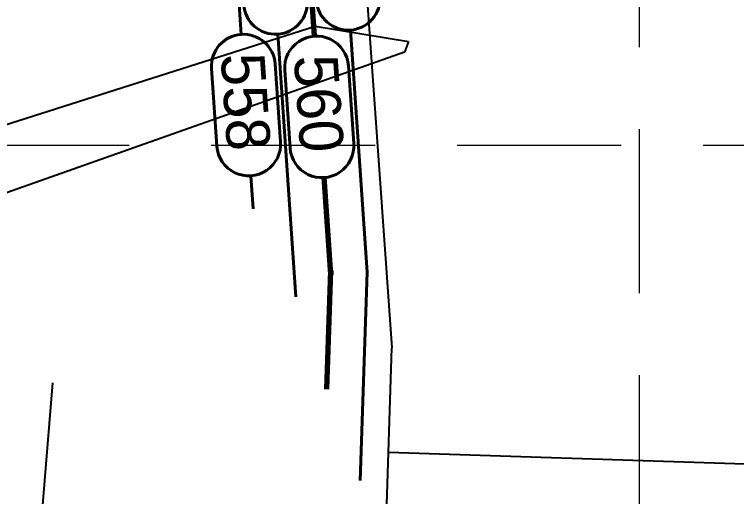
# Model space of a CAD drawing. Header units: feet. Extents: x 10084 to 13321, y 3329 to 8503.
# Drawn here: x 12037.7 to 12116.9, y 6765.4 to 6818.3 of the extents above; entities that cross this region are included whole.
import ezdxf
from ezdxf.enums import TextEntityAlignment as Align

# ---------------------------------------------------------------- set-up
doc = ezdxf.new("R2010")
doc.units = ezdxf.units.FT
doc.header["$LTSCALE"] = 40
doc.header["$MEASUREMENT"] = 0
doc.linetypes.add('DASHED', pattern=[0.75, 0.5, -0.25])
doc.linetypes.add('HIDDEN', pattern=[0.375, 0.25, -0.125])
for name, color, linetype in [('CONT-L', 55, 'Continuous'), ('GRID', 254, 'DASHED'), ('Level 1', 7, 'Continuous'), ('LOT', 7, 'Continuous')]:
    doc.layers.add(name, color=color, linetype=linetype)
doc.styles.add('Style-CB101', font='CB101.shx')

msp = doc.modelspace()

# ---------------------------------------------------------------- linework, layer by layer
at = {"layer": 'CONT-L', "color": 5}
for points, elevation in [([(12025.11, 6802.543), (12070.662, 6817.022)], 557), ([(12041.817, 6777.856), (12038.812, 6740.754)], 559)]:
    msp.add_lwpolyline(points, dxfattribs=dict(at, elevation=elevation))
at = {"layer": 'CONT-L', "color": 5, "extrusion": (-0.161151, -0.98693, 0), "elevation": -8673.122}
msp.add_lwpolyline([(10814.325, 557), (10824.712, 557)], dxfattribs=at)
at = {"layer": 'CONT-L', "color": 5, "extrusion": (0.932836, -0.360302, 0), "elevation": 8813.925}
msp.add_lwpolyline([(10710.377, 557), (10709.106, 557)], dxfattribs=at)
at = {"layer": 'CONT-L', "color": 5, "extrusion": (0.333162, -0.94287, 0), "elevation": -2400.121}
msp.add_lwpolyline([(13660.514, 557), (13592.3, 557)], dxfattribs=at)
at = {"layer": 'GRID', "color": 252, "linetype": 'HIDDEN', "lineweight": 0, "ltscale": 1.8}
for p, q in [((12106.272, 3736.714), (12106.272, 8418.163)), ((10169.237, 6803.967), (13236.209, 6803.967))]:
    msp.add_line(p, q, dxfattribs=at)
at = {"layer": 'Level 1', "color": 5, "linetype": 'Continuous', "lineweight": 40}
for p, q in [((12060.918, 6839.687), (12062.542, 6816.125)), ((12066.55, 6816.149), (12068.538, 6787.298)), ((12063.612, 6800.59), (12063.862, 6796.973))]:
    msp.add_line(p, q, dxfattribs=at)
at = {"layer": 'Level 1', "color": 5, "linetype": 'Continuous', "lineweight": 70, "flags": 128}
for points in [[(12070.574, 6815.931), (12067.177, 6865.222), (12067.179, 6865.801), (12069.627, 6897.928)], [(12071.942, 6777.175), (12072.372, 6790.151), (12072.379, 6789.743), (12071.645, 6800.396)]]:
    msp.add_lwpolyline(points, dxfattribs=at)
at = {"layer": 'Level 1', "color": 5, "linetype": 'Continuous', "lineweight": 40, "flags": 128}
for points in [[(12062.817, 6819.4), (12062.228, 6827.952), (12062.228, 6827.952, -1), (12069.211, 6828.433), (12069.211, 6828.433), (12069.8, 6819.881), (12069.801, 6819.881, -1), (12062.817, 6819.4)], [(12070.805, 6819.851), (12070.216, 6828.403), (12070.216, 6828.403, -1), (12077.199, 6828.884), (12077.199, 6828.884), (12077.788, 6820.332), (12077.788, 6820.332, -1), (12070.805, 6819.851)], [(12059.88, 6803.841), (12059.291, 6812.392), (12059.291, 6812.393, -1), (12066.274, 6812.874), (12066.274, 6812.874), (12066.863, 6804.322), (12066.864, 6804.322, -1), (12059.88, 6803.841)], [(12067.913, 6803.646), (12067.323, 6812.198), (12067.323, 6812.198, -1), (12074.306, 6812.68), (12074.306, 6812.68), (12074.896, 6804.128), (12074.896, 6804.128, -1), (12067.912, 6803.647)]]:
    msp.add_lwpolyline(points, format="xyb", dxfattribs=at)
msp.add_lwpolyline([(12075.612, 6767.145), (12076.37, 6790.018), (12074.537, 6816.6)], dxfattribs=at)
at = {"layer": 'LOT', "color": 7}
for p, q in [((12074.801, 6841.864), (12079.095, 6781.689)), ((12065.972, 6385.466), (12079.095, 6781.689)), ((12078.717, 6770.255), (12193.654, 6766.448))]:
    msp.add_line(p, q, dxfattribs=at)

# ---------------------------------------------------------------- texts
at = {"layer": 'Level 1', "color": 5, "linetype": 'Continuous', "lineweight": 40, "style": 'Style-CB101'}
for s, p in [('558', (12065.075, 6814.234)), ('560', (12073.108, 6814.04))]:
    msp.add_text(s, height=4.8, rotation=273.94289, dxfattribs=at).set_placement(p, align=Align.TOP_LEFT)

doc.saveas('drawing.dxf')
